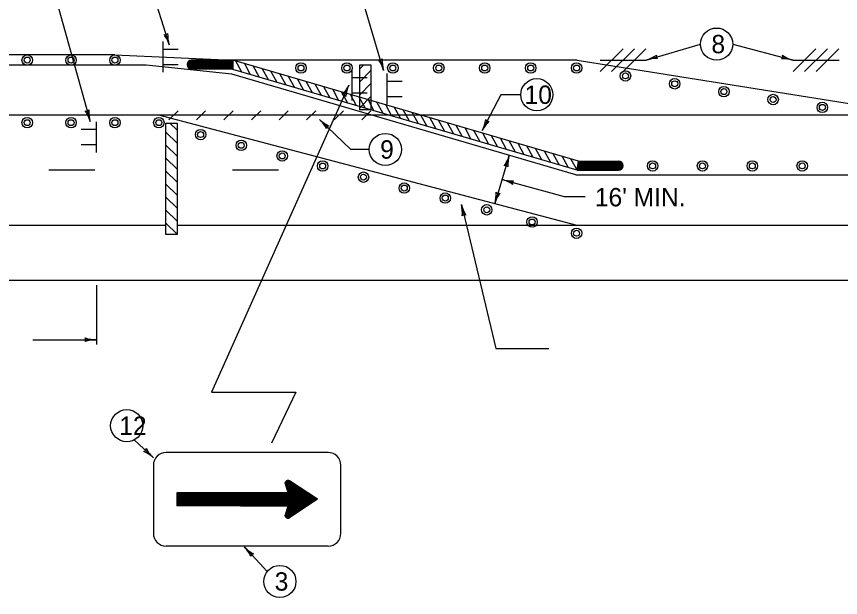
# Model space of a CAD drawing. Extents: x 999.5 to 1036.4, y 999.4 to 1022.5.
# Drawn here: x 1014.85 to 1023.81, y 1009.1 to 1015.42 of the extents above; entities that cross this region are included whole.
import ezdxf

# ---------------------------------------------------------------- set-up
doc = ezdxf.new("R2010")
doc.units = 0
doc.layers.add('Level 1', color=7, linetype='Continuous')

msp = doc.modelspace()

# ---------------------------------------------------------------- linework, layer by layer
at = {"layer": 'Level 1'}
for p, q in [((1016.4405, 1015.1508), (1016.4405, 1014.8175)), ((1016.4405, 1015.0675), (1016.6072, 1015.0675)), ((1021.199, 1014.825), (1021.4477, 1015.0737)), ((1021.324, 1014.825), (1021.5727, 1015.0737)), ((1021.449, 1014.825), (1021.6977, 1015.0737)), ((1023.299, 1014.825), (1023.5477, 1015.0737)), ((1023.424, 1014.825), (1023.6727, 1015.0737)), ((1023.549, 1014.825), (1023.7977, 1015.0737)), ((1015.9182, 1015.0065), (1007.3505, 1015.0065)), ((1015.9182, 1015.0068), (1017.2029, 1014.95)), ((1016.2596, 1014.8928), (1007.1443, 1014.8928)), ((1017.1889, 1014.7978), (1016.2596, 1014.8928)), ((1016.4405, 1014.9008), (1016.6072, 1014.9008)), ((1017.2028, 1014.9), (1016.7028, 1014.9001)), ((1017.2028, 1014.91), (1016.7038, 1014.9101)), ((1017.2029, 1014.89), (1016.7039, 1014.8902)), ((1017.2028, 1014.9201), (1016.707, 1014.9202)), ((1017.2028, 1014.8799), (1016.707, 1014.8802)), ((1017.2028, 1014.93), (1016.7129, 1014.9301)), ((1017.2028, 1014.94), (1016.7228, 1014.9402)), ((1017.2029, 1014.95), (1016.7528, 1014.9501)), ((1020.9487, 1014.95), (1017.1987, 1014.95)), ((1017.2029, 1014.95), (1017.2028, 1014.8501)), ((1020.9641, 1013.8498), (1017.2029, 1014.95)), ((1017.2982, 1014.8197), (1017.2305, 1014.9437)), ((1017.3949, 1014.7905), (1017.3273, 1014.9145)), ((1017.4917, 1014.7613), (1017.4237, 1014.8854)), ((1018.5827, 1014.8547), (1018.6275, 1014.8996)), ((1020.9487, 1014.95), (1024.6987, 1014.35)), ((1021.199, 1014.95), (1021.699, 1014.95)), ((1023.299, 1014.95), (1023.799, 1014.95)), ((1017.2028, 1014.8701), (1016.7128, 1014.8702)), ((1017.2029, 1014.86), (1016.7228, 1014.8601)), ((1017.2028, 1014.8501), (1016.7528, 1014.8501)), ((1020.9347, 1013.702), (1017.1889, 1014.7978)), ((1020.9487, 1013.75), (1017.2029, 1014.8458)), ((1017.5877, 1014.7333), (1017.5197, 1014.8574)), ((1017.6837, 1014.7052), (1017.616, 1014.8292)), ((1017.7804, 1014.676), (1017.7124, 1014.8001)), ((1018.497, 1014.8439), (1018.497, 1014.5106)), ((1018.5827, 1014.7133), (1018.7042, 1014.8348)), ((1018.8783, 1014.8046), (1018.8783, 1014.4713)), ((1017.8764, 1014.6479), (1017.8084, 1014.7721)), ((1017.9724, 1014.6198), (1017.9045, 1014.744)), ((1018.0684, 1014.5918), (1018.0005, 1014.7159)), ((1018.497, 1014.7606), (1018.6637, 1014.7606)), ((1018.8783, 1014.7213), (1019.0449, 1014.7213)), ((1018.1644, 1014.5638), (1018.0965, 1014.6879)), ((1018.2604, 1014.5357), (1018.1925, 1014.6598)), ((1018.3564, 1014.5076), (1018.2885, 1014.6318)), ((1018.5827, 1014.5719), (1018.7042, 1014.6934)), ((1018.4524, 1014.4796), (1018.3845, 1014.6037)), ((1018.5485, 1014.4515), (1018.4805, 1014.5757)), ((1018.497, 1014.5939), (1018.6637, 1014.5939)), ((1018.6445, 1014.4234), (1018.5765, 1014.5476)), ((1018.5827, 1014.4305), (1018.7042, 1014.552)), ((1018.8783, 1014.5546), (1019.0449, 1014.5546)), ((1018.7405, 1014.3954), (1018.6726, 1014.5195)), ((1018.8365, 1014.3673), (1018.7686, 1014.4915)), ((1018.9325, 1014.3393), (1018.8646, 1014.4634)), ((1019.0285, 1014.3112), (1018.9606, 1014.4353)), ((1016.3958, 1014.35), (1007.25, 1014.35)), ((1020.9487, 1013.15), (1016.3958, 1014.35)), ((1035.25, 1014.35), (1016.3958, 1014.35)), ((1018.7011, 1014.4075), (1018.7042, 1014.4105)), ((1019.1245, 1014.2832), (1019.0566, 1014.4073)), ((1019.2205, 1014.2551), (1019.1526, 1014.3793)), ((1019.3165, 1014.227), (1019.2486, 1014.3512)), ((1015.7178, 1013.943), (1015.7178, 1014.2763)), ((1016.5156, 1014.2643), (1016.5943, 1014.1856)), ((1019.4126, 1014.199), (1019.3446, 1014.3231)), ((1019.5086, 1014.1709), (1019.4406, 1014.2951)), ((1019.6046, 1014.1428), (1019.5367, 1014.267)), ((1015.7178, 1014.193), (1015.5512, 1014.193)), ((1016.4728, 1014.1657), (1016.5943, 1014.0442)), ((1019.7006, 1014.1148), (1019.6327, 1014.2389)), ((1019.7966, 1014.0868), (1019.7287, 1014.2109)), ((1019.8926, 1014.0587), (1019.8247, 1014.1828)), ((1019.9886, 1014.0306), (1019.9207, 1014.1548)), ((1020.0846, 1014.0026), (1020.0167, 1014.1267)), ((1020.1807, 1013.9745), (1020.1127, 1014.0987)), ((1015.7178, 1014.0263), (1015.5512, 1014.0263)), ((1016.4728, 1014.0243), (1016.5943, 1013.9028)), ((1020.2767, 1013.9464), (1020.2087, 1014.0706)), ((1020.3727, 1013.9183), (1020.3048, 1014.0425)), ((1020.4687, 1013.8903), (1020.4008, 1014.0145)), ((1020.5647, 1013.8623), (1020.4968, 1013.9864)), ((1020.6607, 1013.8342), (1020.5928, 1013.9583)), ((1020.7567, 1013.8062), (1020.6888, 1013.9303)), ((1020.8527, 1013.7781), (1020.7848, 1013.9023)), ((1016.4728, 1013.8829), (1016.5943, 1013.7614)), ((1020.9487, 1013.75), (1020.8808, 1013.8742)), ((1020.9488, 1013.7504), (1020.964, 1013.8493)), ((1020.9579, 1013.81), (1021.4477, 1013.81)), ((1020.9595, 1013.82), (1021.4445, 1013.82)), ((1020.961, 1013.83), (1021.4387, 1013.83)), ((1020.9626, 1013.84), (1021.4287, 1013.84)), ((1020.9641, 1013.85), (1021.3987, 1013.85)), ((1015.699, 1013.75), (1015.199, 1013.75)), ((1016.4728, 1013.7414), (1016.5943, 1013.6199)), ((1017.699, 1013.75), (1017.199, 1013.75)), ((1020.9487, 1013.75), (1021.3987, 1013.75)), ((1020.9503, 1013.76), (1021.4287, 1013.76)), ((1020.9518, 1013.77), (1021.4387, 1013.77)), ((1020.9533, 1013.78), (1021.4445, 1013.78)), ((1020.9548, 1013.79), (1021.4477, 1013.79)), ((1020.9564, 1013.8), (1021.4487, 1013.8)), ((1020.9347, 1013.702), (1025.9487, 1013.702)), ((1016.4728, 1013.6), (1016.5943, 1013.4785)), ((1016.4728, 1013.4586), (1016.5943, 1013.3371)), ((1016.4728, 1013.3172), (1016.5943, 1013.1957)), ((1016.4728, 1013.15), (1007.25, 1013.15)), ((1016.4728, 1013.1758), (1016.5943, 1013.0543)), ((1035.25, 1013.15), (1016.5943, 1013.15)), ((1035.25, 1012.55), (1007.25, 1012.55)), ((1018.0788, 1010.139), (1017.7723, 1010.3424)), ((1018.0832, 1010.1419), (1017.7725, 1010.3481)), ((1018.0745, 1010.1362), (1017.7734, 1010.336)), ((1018.0874, 1010.1448), (1017.7736, 1010.3531)), ((1017.8036, 1010.2395), (1017.7736, 1010.3353)), ((1018.0918, 1010.1477), (1017.7754, 1010.3576)), ((1018.0702, 1010.1333), (1017.7756, 1010.3287)), ((1018.0961, 1010.1506), (1017.7778, 1010.3617)), ((1018.0658, 1010.1304), (1017.7778, 1010.3216)), ((1018.0614, 1010.1276), (1017.7802, 1010.3143)), ((1018.1005, 1010.1534), (1017.781, 1010.3653)), ((1018.0571, 1010.1247), (1017.7824, 1010.307)), ((1018.1048, 1010.1563), (1017.7848, 1010.3686)), ((1018.1091, 1010.1591), (1017.7894, 1010.3712)), ((1018.1133, 1010.162), (1017.7952, 1010.3733)), ((1018.1178, 1010.1648), (1017.8025, 1010.3741)), ((1018.1221, 1010.1678), (1017.8187, 1010.3691)), ((1017.8036, 1010.2395), (1016.5912, 1010.2395)), ((1016.5912, 1010.2395), (1016.5912, 1010.096)), ((1017.8036, 1010.2348), (1016.5912, 1010.2348)), ((1017.8036, 1010.23), (1016.5912, 1010.23)), ((1017.8036, 1010.2252), (1016.5912, 1010.2252)), ((1017.8036, 1010.2204), (1016.5912, 1010.2204)), ((1018.0528, 1010.1218), (1017.7847, 1010.2998)), ((1018.0485, 1010.119), (1017.787, 1010.2925)), ((1018.0442, 1010.116), (1017.7893, 1010.2853)), ((1018.0398, 1010.1133), (1017.7915, 1010.2781)), ((1018.0355, 1010.1104), (1017.7938, 1010.2708)), ((1018.0312, 1010.1075), (1017.796, 1010.2635)), ((1018.0268, 1010.1047), (1017.7983, 1010.2563)), ((1018.0226, 1010.1018), (1017.8006, 1010.249)), ((1018.0183, 1010.0989), (1017.8028, 1010.2418)), ((1017.8036, 1010.2395), (1017.8036, 1010.096)), ((1018.0139, 1010.096), (1017.8036, 1010.2356)), ((1018.0096, 1010.0931), (1017.8036, 1010.2298)), ((1018.0052, 1010.0902), (1017.8036, 1010.2241)), ((1018.0009, 1010.0874), (1017.8036, 1010.2183)), ((1017.8036, 1010.1821), (1016.5905, 1010.1821)), ((1017.8036, 1010.2156), (1016.5912, 1010.2156)), ((1017.8036, 1010.2108), (1016.5912, 1010.2108)), ((1017.8036, 1010.2061), (1016.5912, 1010.2061)), ((1017.8036, 1010.2012), (1016.5912, 1010.2012)), ((1017.8036, 1010.1965), (1016.5912, 1010.1965)), ((1017.8036, 1010.1917), (1016.5912, 1010.1917)), ((1017.8036, 1010.1869), (1016.5912, 1010.1869)), ((1017.8036, 1010.1773), (1016.5912, 1010.1773)), ((1017.8036, 1010.1726), (1016.5912, 1010.1726)), ((1017.8036, 1010.1678), (1016.5912, 1010.1678)), ((1017.8036, 1010.1629), (1016.5912, 1010.1629)), ((1017.8036, 1010.1583), (1016.5912, 1010.1583)), ((1017.8036, 1010.1534), (1016.5912, 1010.1534)), ((1017.8036, 1010.1487), (1016.5912, 1010.1487)), ((1017.8036, 1010.1438), (1016.5912, 1010.1438)), ((1017.8036, 1010.139), (1016.5912, 1010.139)), ((1017.8036, 1010.1343), (1016.5912, 1010.1343)), ((1017.8036, 1010.1295), (1016.5912, 1010.1295)), ((1017.9967, 1010.0845), (1017.8036, 1010.2126)), ((1017.9923, 1010.0817), (1017.8036, 1010.2068)), ((1017.9879, 1010.0788), (1017.8036, 1010.2011)), ((1017.9836, 1010.076), (1017.8036, 1010.1953)), ((1017.9793, 1010.0731), (1017.8036, 1010.1897)), ((1017.9749, 1010.0702), (1017.8036, 1010.1839)), ((1017.9707, 1010.0673), (1017.8036, 1010.1782)), ((1017.9663, 1010.0644), (1017.8036, 1010.1724)), ((1017.962, 1010.0616), (1017.8036, 1010.1667)), ((1017.9577, 1010.0587), (1017.8036, 1010.161)), ((1017.9533, 1010.0558), (1017.8036, 1010.1553)), ((1017.949, 1010.0529), (1017.8036, 1010.1495)), ((1017.9447, 1010.0501), (1017.8036, 1010.1438)), ((1017.9404, 1010.0472), (1017.8036, 1010.1379)), ((1017.936, 1010.0443), (1017.8036, 1010.1322)), ((1018.1221, 1010.1678), (1017.8187, 1009.9663)), ((1017.8008, 1010.1242), (1016.5883, 1010.1242)), ((1017.8036, 1010.1199), (1016.5912, 1010.1199)), ((1017.8036, 1010.1151), (1016.5912, 1010.1151)), ((1017.8036, 1010.1104), (1016.5912, 1010.1104)), ((1017.8036, 1010.1055), (1016.5912, 1010.1055)), ((1017.8036, 1010.1008), (1016.5912, 1010.1008)), ((1017.8036, 1010.096), (1016.5912, 1010.096)), ((1017.8036, 1010.096), (1017.7736, 1010.0003)), ((1017.8582, 1009.9927), (1017.7862, 1010.0404)), ((1017.8625, 1009.9955), (1017.7877, 1010.0452)), ((1017.8668, 1009.9984), (1017.7892, 1010.0499)), ((1017.8712, 1010.0013), (1017.7906, 1010.0547)), ((1017.8755, 1010.0041), (1017.7921, 1010.0595)), ((1017.8798, 1010.007), (1017.7936, 1010.0642)), ((1017.8841, 1010.0098), (1017.7952, 1010.0689)), ((1017.8885, 1010.0128), (1017.7966, 1010.0737)), ((1017.8928, 1010.0157), (1017.7981, 1010.0785)), ((1017.8971, 1010.0184), (1017.7996, 1010.0833)), ((1017.9014, 1010.0213), (1017.801, 1010.088)), ((1017.9058, 1010.0243), (1017.8026, 1010.0928)), ((1017.9317, 1010.0414), (1017.8036, 1010.1264)), ((1017.9274, 1010.0386), (1017.8036, 1010.1208)), ((1017.9231, 1010.0358), (1017.8036, 1010.115)), ((1017.9187, 1010.0328), (1017.8036, 1010.1093)), ((1017.9143, 1010.0299), (1017.8036, 1010.1035)), ((1017.9101, 1010.0272), (1017.8036, 1010.0978)), ((1017.8146, 1009.9642), (1017.7723, 1009.9923)), ((1017.8088, 1009.9622), (1017.7727, 1009.9863)), ((1017.8193, 1009.9668), (1017.7728, 1009.9976)), ((1017.8236, 1009.9697), (1017.7742, 1010.0024)), ((1017.8013, 1009.9615), (1017.7749, 1009.979)), ((1017.8278, 1009.9725), (1017.7758, 1010.0072)), ((1017.8322, 1009.9754), (1017.7773, 1010.0119)), ((1017.8365, 1009.9783), (1017.7788, 1010.0167)), ((1017.8408, 1009.9812), (1017.7802, 1010.0213)), ((1017.8452, 1009.984), (1017.7817, 1010.0262)), ((1017.8495, 1009.9869), (1017.7832, 1010.0309)), ((1017.8538, 1009.9898), (1017.7847, 1010.0358)), ((1017.576, 1009.382), (1017.3266, 1009.6517))]:
    msp.add_line(p, q, dxfattribs=at)
for points in [[(1015.5562, 1018.0682), (1016.5521, 1016.7388), (1015.9973, 1016.7388), (1016.5094, 1015.1153)], [(1018.842, 1014.838), (1018.2163, 1016.9524), (1016.9392, 1016.586)], [(1014.9243, 1016.8872), (1015.6489, 1014.2806)], [(1021.699, 1014.95), (1022.2917, 1015.124)], [(1022.6417, 1015.124), (1023.299, 1014.95)], [(1018.462, 1014.6754), (1016.9691, 1011.3357), (1017.8869, 1011.3357), (1017.6228, 1010.7782)], [(1020.3345, 1014.5727), (1020.1175, 1014.5727), (1019.9148, 1014.1818)], [(1016.5044, 1014.2977), (1016.6044, 1014.3977)], [(1016.8044, 1014.2977), (1016.9044, 1014.3977)], [(1017.1044, 1014.2977), (1017.2044, 1014.3977)], [(1017.4044, 1014.2977), (1017.5044, 1014.3977)], [(1017.7044, 1014.2977), (1017.8044, 1014.3977)], [(1018.0044, 1014.2977), (1018.1044, 1014.3977)], [(1018.3044, 1014.2977), (1018.4044, 1014.3977)], [(1018.6044, 1014.2977), (1018.7044, 1014.3977)], [(1018.6859, 1013.9766), (1018.4861, 1013.9766), (1018.1448, 1014.3038)], [(1020.2104, 1013.9138), (1020.0519, 1013.3863)], [(1020.1312, 1013.6501), (1020.8055, 1013.4634), (1021.0349, 1013.4634)], [(1019.6889, 1013.3788), (1020.0649, 1011.8084), (1020.64, 1011.8084)], [(1015.7178, 1012.5), (1015.7178, 1011.855)], [(1015.0237, 1011.905), (1015.7178, 1011.905)], [(1016.1274, 1010.8144), (1016.3369, 1010.6191)], [(1018.2373, 1010.6781), (1016.4761, 1010.6781)], [(1016.3361, 1010.5381), (1016.3361, 1009.7975)], [(1018.3773, 1009.7975), (1018.3773, 1010.5381)], [(1018.2373, 1009.6575), (1016.4761, 1009.6575)]]:
    msp.add_lwpolyline(points, dxfattribs=at)
for points in [[(1018.5827, 1014.8996), (1018.7042, 1014.8996), (1018.7042, 1014.4075), (1018.5827, 1014.4075)], [(1016.4728, 1014.2643), (1016.5943, 1014.2643), (1016.5943, 1013.0493), (1016.4728, 1013.0493)], [(1017.8187, 1010.3691), (1018.1221, 1010.1678), (1017.8187, 1009.9663), (1017.8104, 1009.9626), (1017.8057, 1009.9617), (1017.7973, 1009.9618), (1017.7897, 1009.9642), (1017.7828, 1009.9686), (1017.7786, 1009.9729), (1017.7755, 1009.9777), (1017.7738, 1009.9819), (1017.7724, 1009.9883), (1017.7724, 1009.9943), (1017.7732, 1009.9988), (1017.7736, 1010.0003), (1017.8036, 1010.096), (1017.8036, 1010.2395), (1017.7736, 1010.3353), (1017.7723, 1010.3416), (1017.7725, 1010.348), (1017.7736, 1010.3531), (1017.7754, 1010.3576), (1017.7778, 1010.3617), (1017.781, 1010.3653), (1017.7848, 1010.3686), (1017.7894, 1010.3712), (1017.7952, 1010.3733), (1017.8025, 1010.3741), (1017.8096, 1010.3731), (1017.8154, 1010.371)], [(1017.2848, 1010.2395), (1017.2848, 1010.096), (1017.8036, 1010.096), (1017.8036, 1010.2395)]]:
    msp.add_lwpolyline(points, close=True, dxfattribs=at)
for centre, radius in [((1022.4667, 1015.124), 0.175), ((1014.963, 1014.95), 0.0569), ((1014.963, 1014.95), 0.0325), ((1015.4406, 1014.95), 0.0569), ((1015.4406, 1014.95), 0.0325), ((1015.9182, 1014.95), 0.0569), ((1015.9182, 1014.95), 0.0325), ((1017.9429, 1014.8636), 0.0569), ((1017.9429, 1014.8636), 0.0325), ((1018.4429, 1014.8636), 0.0569), ((1018.4429, 1014.8636), 0.0325), ((1018.9429, 1014.8636), 0.0569), ((1018.9429, 1014.8636), 0.0325), ((1019.4429, 1014.8636), 0.0569), ((1019.4429, 1014.8636), 0.0325), ((1019.9429, 1014.8636), 0.0569), ((1019.9429, 1014.8636), 0.0325), ((1020.4429, 1014.8636), 0.0569), ((1020.4429, 1014.8636), 0.0325), ((1020.9429, 1014.8636), 0.0569), ((1020.9429, 1014.8636), 0.0325), ((1021.4744, 1014.7775), 0.0569), ((1021.4744, 1014.7775), 0.0325), ((1020.5095, 1014.5727), 0.175), ((1022.0102, 1014.6918), 0.0569), ((1022.0102, 1014.6918), 0.0325), ((1022.5458, 1014.6061), 0.0569), ((1022.5458, 1014.6061), 0.0325), ((1023.0815, 1014.5204), 0.0569), ((1023.0815, 1014.5204), 0.0325), ((1023.6172, 1014.4347), 0.0569), ((1023.6172, 1014.4347), 0.0325), ((1014.963, 1014.2685), 0.0569), ((1014.963, 1014.2685), 0.0325), ((1015.4406, 1014.2685), 0.0569), ((1015.4406, 1014.2685), 0.0325), ((1015.9182, 1014.2685), 0.0569), ((1015.9182, 1014.2685), 0.0325), ((1016.3958, 1014.2685), 0.0569), ((1016.3958, 1014.2685), 0.0325), ((1016.8507, 1014.1388), 0.0569), ((1016.8507, 1014.1388), 0.0325), ((1017.2927, 1014.0217), 0.0569), ((1018.8609, 1013.9766), 0.175), ((1017.2927, 1014.0217), 0.0325), ((1017.7385, 1013.9064), 0.0569), ((1017.7385, 1013.9064), 0.0325), ((1018.1787, 1013.7965), 0.0569), ((1018.1787, 1013.7965), 0.0325), ((1021.7701, 1013.7976), 0.0569), ((1021.7701, 1013.7976), 0.0325), ((1022.3127, 1013.7976), 0.0569), ((1022.3127, 1013.7976), 0.0325), ((1022.8553, 1013.7976), 0.0569), ((1022.8553, 1013.7976), 0.0325), ((1023.3979, 1013.7976), 0.0569), ((1023.3979, 1013.7976), 0.0325), ((1018.6231, 1013.6752), 0.0569), ((1018.6231, 1013.6752), 0.0325), ((1019.0672, 1013.5562), 0.0569), ((1019.0672, 1013.5562), 0.0325), ((1019.5133, 1013.4474), 0.0569), ((1019.5133, 1013.4474), 0.0325), ((1019.9648, 1013.3197), 0.0569), ((1019.9648, 1013.3197), 0.0325), ((1020.4579, 1013.1871), 0.0569), ((1020.4579, 1013.1871), 0.0325), ((1020.9422, 1013.0647), 0.0569), ((1020.9422, 1013.0647), 0.0325), ((1016.0465, 1010.9696), 0.175), ((1017.7134, 1009.2736), 0.175)]:
    msp.add_circle(centre, radius, dxfattribs=at)
for centre, radius, start, end in [((1016.4648, 1015.2569), 0.0312, 246.28088, 328.39758), ((1016.8819, 1015.2328), 0.3906, 178.85344, 197.50017), ((1016.1369, 1014.9977), 0.3906, 17.50628, 36.17507), ((1016.1369, 1014.9977), 0.3906, 17.49406, 17.50628), ((1021.589, 1015.3248), 0.3906, 286.36162, 305.03041), ((1021.8415, 1014.9918), 0.0312, 155.13622, 237.25291), ((1023.1554, 1014.9881), 0.0312, 303.94812, 26.06481), ((1023.399, 1015.3276), 0.3906, 236.52068, 255.16741), ((1016.7528, 1014.9001), 0.05, 89.9866, 269.9866), ((1018.7999, 1014.9804), 0.0313, 245.26043, 327.37712), ((1018.4674, 1014.7271), 0.3906, 16.48583, 35.15461), ((1019.2166, 1014.9489), 0.3906, 177.83299, 196.47972), ((1021.589, 1015.3248), 0.3906, 286.3494, 286.36162), ((1021.809, 1014.5752), 0.3906, 87.70878, 106.35551), ((1023.199, 1014.5724), 0.3906, 75.17352, 93.8423), ((1023.199, 1014.5724), 0.3906, 75.16129, 75.17352), ((1018.4674, 1014.7271), 0.3906, 16.47361, 16.48583), ((1018.1054, 1014.8348), 0.3906, 317.26182, 335.90855), ((1018.8186, 1014.516), 0.3906, 155.91466, 174.58345), ((1018.8186, 1014.516), 0.3906, 155.90244, 155.91466), ((1018.4013, 1014.5398), 0.0313, 24.68926, 106.80596), ((1015.6092, 1014.4237), 0.0312, 244.31127, 326.42797), ((1015.2726, 1014.176), 0.3906, 15.53668, 34.20546), ((1016.0253, 1014.3852), 0.3906, 176.88383, 195.53056), ((1015.2726, 1014.176), 0.3906, 15.52445, 15.53668), ((1018.4151, 1014.5858), 0.3906, 226.1945, 226.20673), ((1018.4151, 1014.5858), 0.3906, 226.20673, 244.87551), ((1017.8744, 1014.0219), 0.3906, 27.55388, 46.20061), ((1019.568, 1014.3617), 0.3906, 332.58137, 351.25016), ((1019.568, 1014.3617), 0.3906, 332.58137, 351.25016), ((1020.2615, 1014.002), 0.3906, 133.92853, 152.57526), ((1020.2615, 1014.002), 0.3906, 133.92853, 152.57526), ((1019.9832, 1014.3137), 0.0312, 201.35597, 283.47266), ((1019.9832, 1014.3137), 0.0312, 201.35597, 283.47266), ((1018.2519, 1014.201), 0.0312, 94.98132, 177.09802), ((1019.568, 1014.3617), 0.3906, 332.56915, 332.58137), ((1019.568, 1014.3617), 0.3906, 332.56915, 332.58137), ((1019.8363, 1014.0262), 0.3906, 324.62301, 343.26974), ((1020.5845, 1013.8014), 0.3906, 163.27585, 181.94463), ((1020.5845, 1013.8014), 0.3906, 163.26362, 163.27585), ((1021.3987, 1013.8), 0.05, 270, 90), ((1020.1676, 1013.7716), 0.0312, 32.05044, 114.16714), ((1020.2354, 1014.0266), 0.3906, 254.5148, 254.52703), ((1020.2354, 1014.0266), 0.3906, 254.52703, 273.19581), ((1020.027, 1013.2736), 0.3906, 55.87419, 74.52092), ((1020.2743, 1013.6104), 0.0312, 123.30163, 205.41832), ((1019.6778, 1013.4987), 0.3906, 343.27585, 1.94463), ((1020.426, 1013.2739), 0.3906, 144.62301, 163.26974), ((1020.0947, 1013.5286), 0.0312, 212.05044, 294.16714), ((1020.0688, 1013.4697), 0.3906, 193.46537, 212.13415), ((1020.0688, 1013.4697), 0.3906, 193.45314, 193.46537), ((1019.309, 1013.2878), 0.3906, 354.81253, 13.45926), ((1019.6778, 1013.4987), 0.3906, 343.26362, 343.27585), ((1019.7235, 1013.2343), 0.0313, 62.23997, 144.35666), ((1015.5693, 1011.905), 0.0312, 318.7746, 40.89129), ((1015.7178, 1012.2956), 0.3906, 251.34716, 269.99389), ((1015.7178, 1011.5144), 0.3906, 90, 108.66878), ((1015.7178, 1011.5144), 0.3906, 89.98778, 90), ((1016.2283, 1010.7204), 0.0312, 275.77486, 357.89156), ((1016.0705, 1010.3334), 0.3906, 47.00027, 65.66905), ((1016.6033, 1010.9048), 0.3906, 208.34743, 226.99416), ((1016.4761, 1010.5381), 0.14, 90, 180), ((1018.2373, 1010.5381), 0.14, 360, 90), ((1016.0705, 1010.3334), 0.3906, 46.98804, 47.00027), ((1017.8021, 1010.3442), 0.0299, 56.43311, 197.38942), ((1017.8021, 1009.9913), 0.0299, 161.68373, 303.56689), ((1016.4761, 1009.7975), 0.14, 180, 270), ((1018.2373, 1009.7975), 0.14, 270, 360), ((1017.6133, 1009.9169), 0.3906, 222.75954, 222.77177), ((1017.6133, 1009.9169), 0.3906, 222.77177, 241.44055), ((1017.0398, 1009.3864), 0.3906, 24.11892, 42.76565), ((1017.4274, 1009.5426), 0.0312, 91.54636, 173.66306)]:
    msp.add_arc(centre, radius, start, end, dxfattribs=at)

# ---------------------------------------------------------------- texts
for s, p in [('8', (1022.41, 1015.024)), ('10', (1020.3764, 1014.4727)), ('9', (1018.8043, 1013.8766)), ("16' MIN.", (1021.1413, 1013.3573)), ('12', (1015.9654, 1010.8696)), ('3', (1017.6567, 1009.1736))]:
    msp.add_text(s, height=0.2, dxfattribs=at).set_placement(p)

doc.saveas('drawing.dxf')
